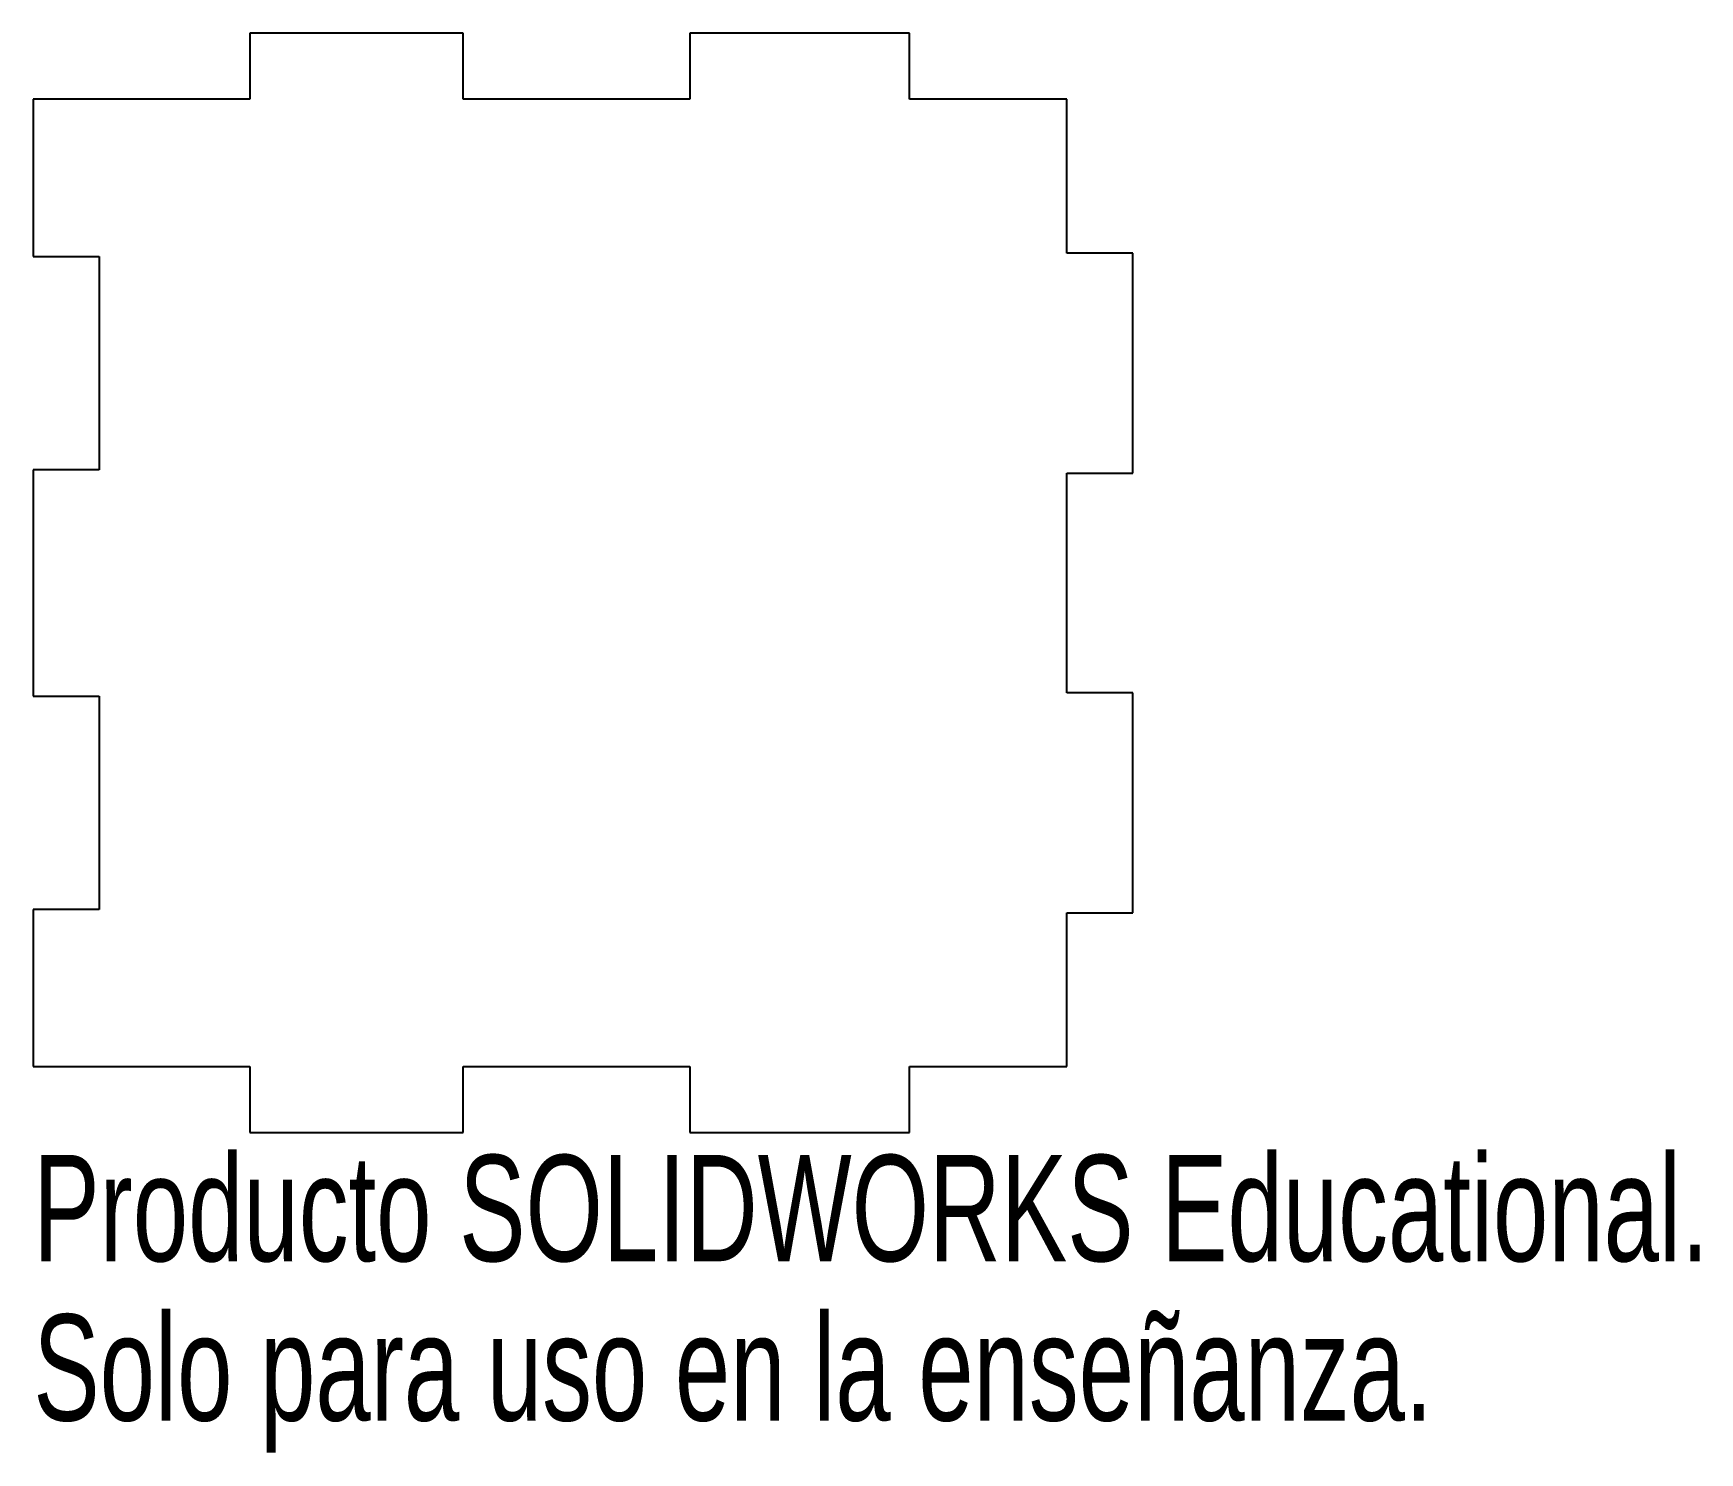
# Model space of a CAD drawing. Header units: millimetres. Extents: x -26.5 to 49.3, y -39.6 to 25.
import ezdxf

# ---------------------------------------------------------------- set-up
doc = ezdxf.new("R2010")
doc.units = ezdxf.units.MM
doc.styles.add('SLDTEXTSTYLE0', font='TXT', dxfattribs={"width": 0.7})

msp = doc.modelspace()

# ---------------------------------------------------------------- linework, layer by layer
at = {"color": 7, "linetype": 'Continuous', "lineweight": 25}
for p, q in [((-6.95, 25), (-16.65, 25)), ((-16.65, 25), (-16.65, 22)), ((-6.95, 22), (-6.95, 25)), ((13.35, 25), (3.35, 25)), ((3.35, 25), (3.35, 22)), ((13.35, 22), (13.35, 25)), ((-26.5, 22), (-26.5, 14.85)), ((-16.65, 22), (-26.5, 22)), ((3.35, 22), (-6.95, 22)), ((20.5, 22), (13.35, 22)), ((20.5, 15), (20.5, 22)), ((-26.5, 14.85), (-23.5, 14.85)), ((-23.5, 14.85), (-23.5, 5.15)), ((23.5, 15), (20.5, 15)), ((23.5, 5), (23.5, 15)), ((-23.5, 5.15), (-26.5, 5.15)), ((-26.5, 5.15), (-26.5, -5.15)), ((20.5, -5), (20.5, 5)), ((20.5, 5), (23.5, 5)), ((-26.5, -5.15), (-23.5, -5.15)), ((-23.5, -5.15), (-23.5, -14.85)), ((23.5, -5), (20.5, -5)), ((23.5, -15), (23.5, -5)), ((-23.5, -14.85), (-26.5, -14.85)), ((-26.5, -14.85), (-26.5, -22)), ((20.5, -22), (20.5, -15)), ((20.5, -15), (23.5, -15)), ((-26.5, -22), (-16.65, -22)), ((-16.65, -22), (-16.65, -25)), ((-6.95, -25), (-6.95, -22)), ((-6.95, -22), (3.35, -22)), ((3.35, -22), (3.35, -25)), ((13.35, -25), (13.35, -22)), ((13.35, -22), (20.5, -22)), ((-16.65, -25), (-6.95, -25)), ((3.35, -25), (13.35, -25))]:
    msp.add_line(p, q, dxfattribs=at)

# ---------------------------------------------------------------- texts
at = {"color": 7, "linetype": 'Continuous', "char_height": 4.83362, "attachment_point": 1, "style": 'SLDTEXTSTYLE0'}
for s, insert in [('Producto SOLIDWORKS Educational.', (-26.5, -26.02)), ('Solo para uso en la enseñanza.', (-26.5, -33.27))]:
    msp.add_mtext(s, dxfattribs=dict(at, insert=insert))

doc.saveas('drawing.dxf')
